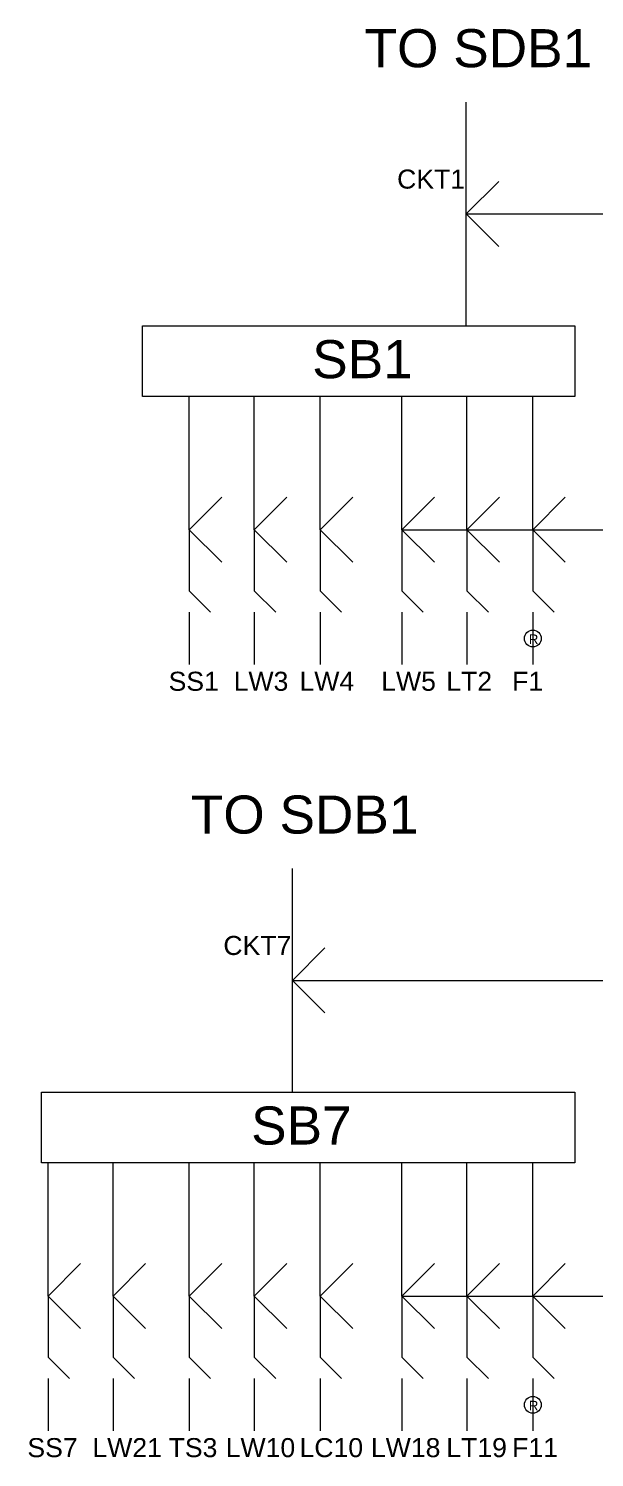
# Model space of a CAD drawing. Header units: inches. Extents: x 1065 to 31087, y 140 to 10961.
# Drawn here: x 1907 to 2264, y 2948 to 3848 of the extents above; entities that cross this region are included whole.
import ezdxf

# ---------------------------------------------------------------- set-up
doc = ezdxf.new("R2010")
doc.units = ezdxf.units.IN
doc.header["$MEASUREMENT"] = 0
doc.layers.add('6.Circuits', color=255, linetype='Continuous', lineweight=15)
doc.styles.add('Text 1', font='arial.ttf', dxfattribs={"height": 6})

msp = doc.modelspace()

# ---------------------------------------------------------------- linework, layer by layer
at = {"layer": '6.Circuits'}
for p, q in [((2183, 3661), (2183, 3802)), ((2183, 3731.5), (2203.5, 3752)), ((2183, 3731.5), (4054, 3731.5)), ((2183, 3731.5), (2203.5, 3711)), ((2008.5, 3532.5), (2008.5, 3616.5)), ((2049.5, 3532.5), (2049.5, 3616.5)), ((2091, 3532.5), (2091, 3616.5)), ((2142.5, 3532.5), (2142.5, 3616.5)), ((2183.5, 3532.5), (2183.5, 3616.5)), ((2225, 3532.5), (2225, 3616.5)), ((2008.5, 3532.5), (2029, 3553)), ((2049.5, 3532.5), (2070, 3553)), ((2091, 3532.5), (2111.5, 3553)), ((2142.5, 3532.5), (2163, 3553)), ((2183.5, 3532.5), (2204, 3553)), ((2225, 3532.5), (2245.5, 3553)), ((2008.5, 3532.5), (2008.5, 3494)), ((2008.5, 3532.5), (2029, 3512)), ((2049.5, 3532.5), (2049.5, 3494)), ((2049.5, 3532.5), (2070, 3512)), ((2091, 3532.5), (2091, 3494)), ((2091, 3532.5), (2111.5, 3512)), ((2142.5, 3532.5), (2142.5, 3494)), ((2142.5, 3532.5), (2163, 3512)), ((2142.5, 3532.5), (4159, 3532.5)), ((2183.5, 3532.5), (2183.5, 3494)), ((2183.5, 3532.5), (2204, 3512)), ((2225, 3532.5), (2225, 3494)), ((2225, 3532.5), (2245.5, 3512)), ((2008.5, 3494), (2022, 3480.5)), ((2049.5, 3494), (2063, 3480.5)), ((2091, 3494), (2104.5, 3480.5)), ((2142.5, 3494), (2156, 3480.5)), ((2183.5, 3494), (2197, 3480.5)), ((2225, 3494), (2238.5, 3480.5)), ((2008.5, 3480.5), (2008.5, 3447.5)), ((2049.5, 3480.5), (2049.5, 3447.5)), ((2091, 3480.5), (2091, 3447.5)), ((2142.5, 3480.5), (2142.5, 3447.5)), ((2183.5, 3480.5), (2183.5, 3447.5)), ((2225, 3480.5), (2225, 3447.5)), ((2073.5, 3178), (2073.5, 3319)), ((2073.5, 3248.5), (2094, 3269)), ((2073.5, 3248.5), (2094, 3228)), ((2074, 3248.5), (4054, 3248.5)), ((1919.5, 3049.5), (1919.5, 3133.5)), ((1960.5, 3049.5), (1960.5, 3133.5)), ((2008.5, 3049.5), (2008.5, 3133.5)), ((2049.5, 3049.5), (2049.5, 3133.5)), ((2091, 3049.5), (2091, 3133.5)), ((2142.5, 3049.5), (2142.5, 3133.5)), ((2183.5, 3049.5), (2183.5, 3133.5)), ((2225, 3049.5), (2225, 3133.5)), ((1919.5, 3049.5), (1940, 3070)), ((1960.5, 3049.5), (1981, 3070)), ((2008.5, 3049.5), (2029, 3070)), ((2049.5, 3049.5), (2070, 3070)), ((2091, 3049.5), (2111.5, 3070)), ((2142.5, 3049.5), (2163, 3070)), ((2183.5, 3049.5), (2204, 3070)), ((2225, 3049.5), (2245.5, 3070)), ((1919.5, 3049.5), (1919.5, 3011)), ((1919.5, 3049.5), (1940, 3029)), ((1960.5, 3049.5), (1960.5, 3011)), ((1960.5, 3049.5), (1981, 3029)), ((2008.5, 3049.5), (2008.5, 3011)), ((2008.5, 3049.5), (2029, 3029)), ((2049.5, 3049.5), (2049.5, 3011)), ((2049.5, 3049.5), (2070, 3029)), ((2091, 3049.5), (2091, 3011)), ((2091, 3049.5), (2111.5, 3029)), ((2142.5, 3049.5), (2142.5, 3011)), ((2142.5, 3049.5), (2163, 3029)), ((2142.5, 3049.5), (4159, 3049.5)), ((2183.5, 3049.5), (2183.5, 3011)), ((2183.5, 3049.5), (2204, 3029)), ((2225, 3049.5), (2225, 3011)), ((2225, 3049.5), (2245.5, 3029)), ((1919.5, 3011), (1933, 2997.5)), ((1960.5, 3011), (1974, 2997.5)), ((2008.5, 3011), (2022, 2997.5)), ((2049.5, 3011), (2063, 2997.5)), ((2091, 3011), (2104.5, 2997.5)), ((2142.5, 3011), (2156, 2997.5)), ((2183.5, 3011), (2197, 2997.5)), ((2225, 3011), (2238.5, 2997.5)), ((1919.5, 2997.5), (1919.5, 2964.5)), ((1960.5, 2997.5), (1960.5, 2964.5)), ((2008.5, 2997.5), (2008.5, 2964.5)), ((2049.5, 2997.5), (2049.5, 2964.5)), ((2091, 2997.5), (2091, 2964.5)), ((2142.5, 2997.5), (2142.5, 2964.5)), ((2183.5, 2997.5), (2183.5, 2964.5)), ((2225, 2997.5), (2225, 2964.5))]:
    msp.add_line(p, q, dxfattribs=at)
for points in [[(1979, 3661), (2251.5, 3661), (2251.5, 3616.5), (1979, 3616.5)], [(1915.5, 3178), (2251.5, 3178), (2251.5, 3133.5), (1915.5, 3133.5)]]:
    msp.add_lwpolyline(points, close=True, dxfattribs=at)
for centre in [(2225, 3464), (2225, 2981)]:
    msp.add_circle(centre, 5.3033, dxfattribs=at)

# ---------------------------------------------------------------- texts
at = {"layer": '6.Circuits', "attachment_point": 1, "style": 'Text 1'}
for s, width, heights, insert, char_height in [('TO {\\fArial Baltic|b0|i0|c186|p34;SDB1}', 138.5125372, [53.9443], (2119, 3848), 24), ('{\\fArial Baltic|b0|i0|c186|p34;CKT}1', 14.5, [12.40928], (2139.5, 3759.5), 12), ('{\\fArial Baltic|b0|i0|c186|p34;SB}1', 14.5, [0], (2086, 3652), 24), ('R', 5.5, [0], (2222.5, 3466.5), 6), ('{\\fArial Baltic|b0|i0|c186|p34;SS1}', 14.5, [0], (1995.5, 3443), 12), ('{\\fArial Baltic|b0|i0|c186|p34;LW}3', 14.5, [0], (2036.5, 3443), 12), ('{\\fArial Baltic|b0|i0|c186|p34;LW}4', 14.5, [0], (2078, 3443), 12), ('{\\fArial Baltic|b0|i0|c186|p34;L}W{\\fArial Baltic|b0|i0|c186|p34;5}', 14.5, [0], (2129.5, 3443), 12), ('LT2', 14.5, [0], (2170.5, 3443), 12), ('F1', 14.5, [0], (2212, 3443), 12), ('TO {\\fArial Baltic|b0|i0|c186|p34;SDB1}', 138.5125372, [53.9443], (2009.5, 3365), 24), ('{\\fArial Baltic|b0|i0|c186|p34;CKT}7', 14.5, [12.40928], (2030, 3276.5), 12), ('{\\fArial Baltic|b0|i0|c186|p34;SB}7', 14.5, [0], (2047.5, 3169), 24), ('R', 5.5, [0], (2222.5, 2983.5), 6), ('{\\fArial Baltic|b0|i0|c186|p34;SS}7', 17.2573897, [0], (1906.5, 2960), 12), ('{\\fArial Baltic|b0|i0|c186|p34;LW}21', 14.5, [0], (1947.5, 2960), 12), ('TS3', 14.5, [0], (1995.5, 2960), 12), ('{\\fArial Baltic|b0|i0|c186|p34;LW}10', 14.5, [0], (2031.5, 2960), 12), ('{\\fArial Baltic|b0|i0|c186|p34;L}C10', 14.5, [0], (2078, 2960), 12), ('{\\fArial Baltic|b0|i0|c186|p34;LW}18', 14.5, [0], (2123, 2960), 12), ('{\\fArial Baltic|b0|i0|c186|p34;LT}19', 14.5, [0], (2170.5, 2960), 12), ('{\\fArial Baltic|b0|i0|c186|p34;F}11', 14.5, [0], (2212, 2960), 12)]:
    msp.add_mtext_dynamic_manual_height_columns(s, width=width, gutter_width=30, heights=heights, dxfattribs=dict(at, insert=insert, char_height=char_height))

doc.saveas('drawing.dxf')
